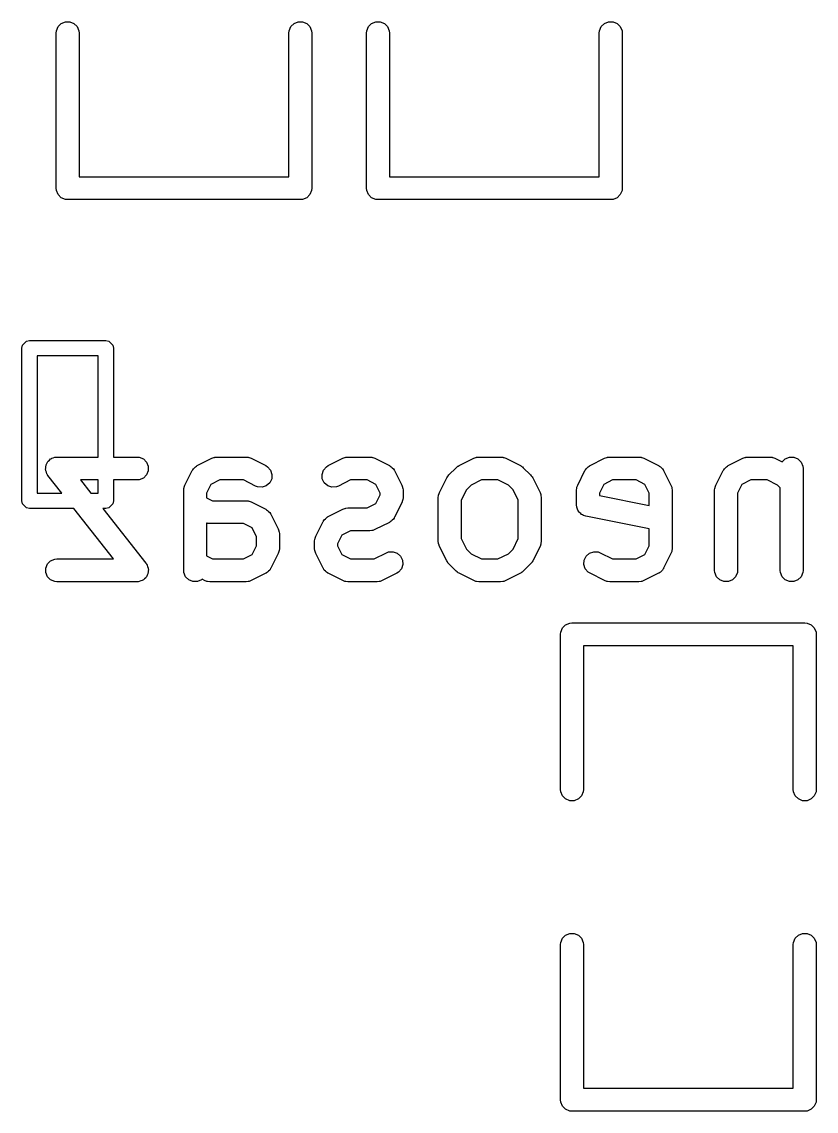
# Model space of a CAD drawing. Extents: x -2.1 to 1.75, y 0.25 to 2.72.
# Drawn here: x -1.2718 to -1.067, y 1.8395 to 2.1204 of the extents above; entities that cross this region are included whole.
import ezdxf

# ---------------------------------------------------------------- set-up
doc = ezdxf.new("R2010")
doc.units = 0
doc.header["$MEASUREMENT"] = 0
doc.layers.add('BLACK', color=7, linetype='CONTINUOUS')

msp = doc.modelspace()

# ---------------------------------------------------------------- linework, layer by layer
at = {"layer": 'BLACK', "linetype": 'CONTINUOUS'}
for p, q in [((-1.26295, 2.1175), (-1.2629, 2.11808)), ((-1.2629, 2.11808), (-1.26246, 2.11914)), ((-1.26246, 2.11914), (-1.26164, 2.11996)), ((-1.26164, 2.11996), (-1.26058, 2.1204)), ((-1.26058, 2.1204), (-1.25942, 2.1204)), ((-1.25942, 2.1204), (-1.25836, 2.11996)), ((-1.25836, 2.11996), (-1.25754, 2.11914)), ((-1.25754, 2.11914), (-1.2571, 2.11808)), ((-1.2571, 2.11808), (-1.25705, 2.1175)), ((-1.20295, 2.1175), (-1.2029, 2.11808)), ((-1.2029, 2.11808), (-1.20246, 2.11914)), ((-1.20246, 2.11914), (-1.20164, 2.11996)), ((-1.20164, 2.11996), (-1.20058, 2.1204)), ((-1.20058, 2.1204), (-1.19942, 2.1204)), ((-1.19942, 2.1204), (-1.19836, 2.11996)), ((-1.19836, 2.11996), (-1.19754, 2.11914)), ((-1.19754, 2.11914), (-1.1971, 2.11808)), ((-1.1971, 2.11808), (-1.19705, 2.1175)), ((-1.18295, 2.1175), (-1.1829, 2.11808)), ((-1.1829, 2.11808), (-1.18246, 2.11914)), ((-1.18246, 2.11914), (-1.18164, 2.11996)), ((-1.18164, 2.11996), (-1.18058, 2.1204)), ((-1.18058, 2.1204), (-1.17942, 2.1204)), ((-1.17942, 2.1204), (-1.17836, 2.11996)), ((-1.17836, 2.11996), (-1.17754, 2.11914)), ((-1.17754, 2.11914), (-1.1771, 2.11808)), ((-1.1771, 2.11808), (-1.17705, 2.1175)), ((-1.12295, 2.1175), (-1.1229, 2.11808)), ((-1.1229, 2.11808), (-1.12246, 2.11914)), ((-1.12246, 2.11914), (-1.12164, 2.11996)), ((-1.12164, 2.11996), (-1.12058, 2.1204)), ((-1.12058, 2.1204), (-1.11942, 2.1204)), ((-1.11942, 2.1204), (-1.11836, 2.11996)), ((-1.11836, 2.11996), (-1.11754, 2.11914)), ((-1.11754, 2.11914), (-1.1171, 2.11808)), ((-1.1171, 2.11808), (-1.11705, 2.1175)), ((-1.26295, 2.0775), (-1.26295, 2.1175)), ((-1.25705, 2.1175), (-1.25705, 2.08045)), ((-1.20295, 2.08045), (-1.20295, 2.1175)), ((-1.19705, 2.1175), (-1.19705, 2.0775)), ((-1.18295, 2.0775), (-1.18295, 2.1175)), ((-1.17705, 2.1175), (-1.17705, 2.08045)), ((-1.12295, 2.08045), (-1.12295, 2.1175)), ((-1.11705, 2.1175), (-1.11705, 2.0775)), ((-1.25705, 2.08045), (-1.20295, 2.08045)), ((-1.17705, 2.08045), (-1.12295, 2.08045)), ((-1.2629, 2.07692), (-1.26295, 2.0775)), ((-1.26246, 2.07586), (-1.2629, 2.07692)), ((-1.26164, 2.07504), (-1.26246, 2.07586)), ((-1.19754, 2.07586), (-1.19836, 2.07504)), ((-1.1971, 2.07692), (-1.19754, 2.07586)), ((-1.19705, 2.0775), (-1.1971, 2.07692)), ((-1.1829, 2.07692), (-1.18295, 2.0775)), ((-1.18246, 2.07586), (-1.1829, 2.07692)), ((-1.18164, 2.07504), (-1.18246, 2.07586)), ((-1.11754, 2.07586), (-1.11836, 2.07504)), ((-1.1171, 2.07692), (-1.11754, 2.07586)), ((-1.11705, 2.0775), (-1.1171, 2.07692)), ((-1.26058, 2.0746), (-1.26164, 2.07504)), ((-1.26, 2.07455), (-1.26058, 2.0746)), ((-1.2, 2.07455), (-1.26, 2.07455)), ((-1.19942, 2.0746), (-1.2, 2.07455)), ((-1.19836, 2.07504), (-1.19942, 2.0746)), ((-1.18058, 2.0746), (-1.18164, 2.07504)), ((-1.18, 2.07455), (-1.18058, 2.0746)), ((-1.12, 2.07455), (-1.18, 2.07455)), ((-1.11942, 2.0746), (-1.12, 2.07455)), ((-1.11836, 2.07504), (-1.11942, 2.0746)), ((-1.27181, 2.03628), (-1.27166, 2.03703)), ((-1.27181, 1.99691), (-1.27181, 2.03628)), ((-1.27166, 2.03703), (-1.2706, 2.0381)), ((-1.2706, 2.0381), (-1.26984, 2.03825)), ((-1.26984, 2.03825), (-1.25016, 2.03825)), ((-1.25016, 2.03825), (-1.2494, 2.0381)), ((-1.2494, 2.0381), (-1.24834, 2.03703)), ((-1.24834, 2.03703), (-1.24819, 2.03628)), ((-1.24819, 2.03628), (-1.24819, 2.00818)), ((-1.26787, 2.03431), (-1.26787, 1.99888)), ((-1.25213, 2.03431), (-1.26787, 2.03431)), ((-1.25213, 2.00818), (-1.25213, 2.03431)), ((-1.26369, 2.00797), (-1.26332, 2.00813)), ((-1.26332, 2.00813), (-1.26304, 2.00815)), ((-1.26304, 2.00815), (-1.26297, 2.00817)), ((-1.26297, 2.00817), (-1.26291, 2.00817)), ((-1.26291, 2.00817), (-1.26274, 2.00818)), ((-1.26274, 2.00818), (-1.25213, 2.00818)), ((-1.24819, 2.00818), (-1.24212, 2.00818)), ((-1.24212, 2.00818), (-1.24154, 2.00813)), ((-1.24154, 2.00813), (-1.24048, 2.00769)), ((-1.22282, 2.00787), (-1.22228, 2.00808)), ((-1.22228, 2.00808), (-1.22217, 2.00809)), ((-1.22217, 2.00809), (-1.22207, 2.00813)), ((-1.22207, 2.00813), (-1.2215, 2.00818)), ((-1.2215, 2.00818), (-1.214, 2.00818)), ((-1.214, 2.00818), (-1.21342, 2.00813)), ((-1.21342, 2.00813), (-1.21332, 2.00809)), ((-1.21332, 2.00809), (-1.21322, 2.00808)), ((-1.21322, 2.00808), (-1.21268, 2.00787)), ((-1.18907, 2.00787), (-1.18853, 2.00808)), ((-1.18853, 2.00808), (-1.18843, 2.00809)), ((-1.18843, 2.00809), (-1.18833, 2.00813)), ((-1.18833, 2.00813), (-1.18775, 2.00818)), ((-1.18775, 2.00818), (-1.18213, 2.00818)), ((-1.18213, 2.00818), (-1.18155, 2.00813)), ((-1.18155, 2.00813), (-1.18145, 2.00809)), ((-1.18145, 2.00809), (-1.18135, 2.00808)), ((-1.18135, 2.00808), (-1.18081, 2.00787)), ((-1.15533, 2.00787), (-1.15479, 2.00808)), ((-1.15479, 2.00808), (-1.15468, 2.00809)), ((-1.15468, 2.00809), (-1.15458, 2.00813)), ((-1.15458, 2.00813), (-1.15401, 2.00818)), ((-1.15401, 2.00818), (-1.14838, 2.00818)), ((-1.14838, 2.00818), (-1.14781, 2.00813)), ((-1.14781, 2.00813), (-1.14771, 2.00809)), ((-1.14771, 2.00809), (-1.1476, 2.00808)), ((-1.1476, 2.00808), (-1.14706, 2.00787)), ((-1.12158, 2.00787), (-1.12104, 2.00808)), ((-1.12104, 2.00808), (-1.12093, 2.00809)), ((-1.12093, 2.00809), (-1.12084, 2.00813)), ((-1.12084, 2.00813), (-1.12026, 2.00818)), ((-1.12026, 2.00818), (-1.11276, 2.00818)), ((-1.11276, 2.00818), (-1.11218, 2.00813)), ((-1.11218, 2.00813), (-1.11209, 2.00809)), ((-1.11209, 2.00809), (-1.11198, 2.00808)), ((-1.11198, 2.00808), (-1.11144, 2.00787)), ((-1.08596, 2.00787), (-1.08542, 2.00808)), ((-1.08542, 2.00808), (-1.08531, 2.00809)), ((-1.08531, 2.00809), (-1.08522, 2.00813)), ((-1.08522, 2.00813), (-1.08464, 2.00818)), ((-1.08464, 2.00818), (-1.07901, 2.00818)), ((-1.07901, 2.00818), (-1.07844, 2.00813)), ((-1.07844, 2.00813), (-1.07834, 2.00809)), ((-1.07834, 2.00809), (-1.07823, 2.00808)), ((-1.07823, 2.00808), (-1.07769, 2.00787)), ((-1.07503, 2.00769), (-1.07397, 2.00813)), ((-1.07397, 2.00813), (-1.07281, 2.00813)), ((-1.07281, 2.00813), (-1.07175, 2.00769)), ((-1.26569, 2.005), (-1.26564, 2.0054)), ((-1.26564, 2.00581), (-1.26557, 2.00597)), ((-1.26564, 2.0054), (-1.26564, 2.00581)), ((-1.26557, 2.00597), (-1.26555, 2.00615)), ((-1.26555, 2.00615), (-1.26535, 2.0065)), ((-1.26535, 2.0065), (-1.2652, 2.00687)), ((-1.2652, 2.00687), (-1.26507, 2.007)), ((-1.26507, 2.007), (-1.26498, 2.00715)), ((-1.26498, 2.00715), (-1.26467, 2.0074)), ((-1.26467, 2.0074), (-1.26438, 2.00769)), ((-1.26438, 2.00769), (-1.26422, 2.00775)), ((-1.26422, 2.00775), (-1.26408, 2.00786)), ((-1.26408, 2.00786), (-1.26369, 2.00797)), ((-1.24048, 2.00769), (-1.23966, 2.00687)), ((-1.23966, 2.00687), (-1.23922, 2.00581)), ((-1.23922, 2.00581), (-1.23922, 2.00465)), ((-1.22758, 2.00517), (-1.2273, 2.00541)), ((-1.2273, 2.00541), (-1.22706, 2.00569)), ((-1.22706, 2.00569), (-1.22677, 2.00587)), ((-1.22677, 2.00587), (-1.22671, 2.00592)), ((-1.22671, 2.00592), (-1.22666, 2.00594)), ((-1.22666, 2.00594), (-1.22657, 2.006)), ((-1.22657, 2.006), (-1.22282, 2.00787)), ((-1.21268, 2.00787), (-1.20893, 2.006)), ((-1.20893, 2.006), (-1.20844, 2.00569)), ((-1.20844, 2.00569), (-1.20768, 2.00482)), ((-1.19407, 2.00482), (-1.19331, 2.00569)), ((-1.19331, 2.00569), (-1.19282, 2.006)), ((-1.19282, 2.006), (-1.18907, 2.00787)), ((-1.18081, 2.00787), (-1.17706, 2.006)), ((-1.17706, 2.006), (-1.17696, 2.00594)), ((-1.17696, 2.00594), (-1.17692, 2.00592)), ((-1.17692, 2.00592), (-1.17686, 2.00587)), ((-1.17686, 2.00587), (-1.17657, 2.00569)), ((-1.17657, 2.00569), (-1.17632, 2.00541)), ((-1.17632, 2.00541), (-1.17604, 2.00517)), ((-1.16172, 2.00357), (-1.15984, 2.00544)), ((-1.15984, 2.00544), (-1.15962, 2.00563)), ((-1.15962, 2.00563), (-1.15957, 2.00569)), ((-1.15957, 2.00569), (-1.15948, 2.00574)), ((-1.15948, 2.00574), (-1.1594, 2.00581)), ((-1.1594, 2.00581), (-1.15932, 2.00584)), ((-1.15932, 2.00584), (-1.15908, 2.006)), ((-1.15908, 2.006), (-1.15533, 2.00787)), ((-1.14706, 2.00787), (-1.14331, 2.006)), ((-1.14331, 2.006), (-1.14306, 2.00584)), ((-1.14306, 2.00584), (-1.14299, 2.00581)), ((-1.14299, 2.00581), (-1.14291, 2.00574)), ((-1.14291, 2.00574), (-1.14282, 2.00569)), ((-1.14282, 2.00569), (-1.14277, 2.00563)), ((-1.14277, 2.00563), (-1.14254, 2.00544)), ((-1.14254, 2.00544), (-1.14067, 2.00357)), ((-1.12634, 2.00517), (-1.12606, 2.00541)), ((-1.12606, 2.00541), (-1.12582, 2.00569)), ((-1.12582, 2.00569), (-1.12553, 2.00587)), ((-1.12553, 2.00587), (-1.12547, 2.00592)), ((-1.12547, 2.00592), (-1.12543, 2.00594)), ((-1.12543, 2.00594), (-1.12533, 2.006)), ((-1.12533, 2.006), (-1.12158, 2.00787)), ((-1.11144, 2.00787), (-1.10769, 2.006)), ((-1.10769, 2.006), (-1.10759, 2.00594)), ((-1.10759, 2.00594), (-1.10755, 2.00592)), ((-1.10755, 2.00592), (-1.10749, 2.00587)), ((-1.10749, 2.00587), (-1.1072, 2.00569)), ((-1.1072, 2.00569), (-1.10696, 2.00541)), ((-1.10696, 2.00541), (-1.10668, 2.00517)), ((-1.09072, 2.00517), (-1.09044, 2.00541)), ((-1.09044, 2.00541), (-1.0902, 2.00569)), ((-1.0902, 2.00569), (-1.08991, 2.00587)), ((-1.08991, 2.00587), (-1.08985, 2.00592)), ((-1.08985, 2.00592), (-1.08981, 2.00594)), ((-1.08981, 2.00594), (-1.08971, 2.006)), ((-1.08971, 2.006), (-1.08596, 2.00787)), ((-1.07769, 2.00787), (-1.07579, 2.00692)), ((-1.07579, 2.00692), (-1.07503, 2.00769)), ((-1.07175, 2.00769), (-1.07094, 2.00687)), ((-1.07094, 2.00687), (-1.07049, 2.00581)), ((-1.07049, 2.00581), (-1.07044, 2.00523)), ((-1.26564, 2.00483), (-1.26569, 2.005)), ((-1.26564, 2.00465), (-1.26564, 2.00483)), ((-1.26548, 2.00428), (-1.26564, 2.00465)), ((-1.26537, 2.00389), (-1.26548, 2.00428)), ((-1.26523, 2.00366), (-1.26537, 2.00389)), ((-1.2652, 2.00359), (-1.26523, 2.00366)), ((-1.26515, 2.00355), (-1.2652, 2.00359)), ((-1.26506, 2.00341), (-1.26515, 2.00355)), ((-1.26151, 1.99888), (-1.26506, 2.00341)), ((-1.24048, 2.00278), (-1.24154, 2.00233)), ((-1.23966, 2.00359), (-1.24048, 2.00278)), ((-1.23922, 2.00465), (-1.23966, 2.00359)), ((-1.22976, 2.00093), (-1.22789, 2.00468)), ((-1.22789, 2.00468), (-1.22783, 2.00477)), ((-1.22783, 2.00477), (-1.22781, 2.00482)), ((-1.22781, 2.00482), (-1.22776, 2.00487)), ((-1.22776, 2.00487), (-1.22758, 2.00517)), ((-1.2074, 2.00258), (-1.20792, 2.00155)), ((-1.20768, 2.00482), (-1.20732, 2.00372)), ((-1.20732, 2.00372), (-1.2074, 2.00258)), ((-1.19443, 2.00372), (-1.19407, 2.00482)), ((-1.19435, 2.00258), (-1.19443, 2.00372)), ((-1.19383, 2.00155), (-1.19435, 2.00258)), ((-1.17604, 2.00517), (-1.17586, 2.00487)), ((-1.17586, 2.00487), (-1.17581, 2.00482)), ((-1.17581, 2.00482), (-1.1758, 2.00477)), ((-1.1758, 2.00477), (-1.17574, 2.00468)), ((-1.17574, 2.00468), (-1.17386, 2.00093)), ((-1.16415, 1.99905), (-1.16227, 2.0028)), ((-1.16227, 2.0028), (-1.16211, 2.00305)), ((-1.16211, 2.00305), (-1.16208, 2.00312)), ((-1.16208, 2.00312), (-1.16202, 2.0032)), ((-1.16202, 2.0032), (-1.16196, 2.00329)), ((-1.16196, 2.00329), (-1.1619, 2.00334)), ((-1.1619, 2.00334), (-1.16172, 2.00357)), ((-1.14067, 2.00357), (-1.14048, 2.00334)), ((-1.14048, 2.00334), (-1.14042, 2.00329)), ((-1.14042, 2.00329), (-1.14037, 2.0032)), ((-1.14037, 2.0032), (-1.1403, 2.00312)), ((-1.1403, 2.00312), (-1.14027, 2.00305)), ((-1.14027, 2.00305), (-1.14012, 2.0028)), ((-1.14012, 2.0028), (-1.13824, 1.99905)), ((-1.12852, 2.00093), (-1.12665, 2.00468)), ((-1.12665, 2.00468), (-1.12659, 2.00477)), ((-1.12659, 2.00477), (-1.12657, 2.00482)), ((-1.12657, 2.00482), (-1.12653, 2.00487)), ((-1.12653, 2.00487), (-1.12634, 2.00517)), ((-1.10668, 2.00517), (-1.10649, 2.00487)), ((-1.10649, 2.00487), (-1.10645, 2.00482)), ((-1.10645, 2.00482), (-1.10643, 2.00477)), ((-1.10643, 2.00477), (-1.10637, 2.00468)), ((-1.10637, 2.00468), (-1.1045, 2.00093)), ((-1.0929, 2.00093), (-1.09103, 2.00468)), ((-1.09103, 2.00468), (-1.09097, 2.00477)), ((-1.09097, 2.00477), (-1.09095, 2.00482)), ((-1.09095, 2.00482), (-1.0909, 2.00487)), ((-1.0909, 2.00487), (-1.09072, 2.00517)), ((-1.07044, 2.00523), (-1.07044, 1.97898)), ((-1.25667, 2.00228), (-1.254, 1.99888)), ((-1.25213, 2.00228), (-1.25667, 2.00228)), ((-1.25213, 1.99888), (-1.25213, 2.00228)), ((-1.24212, 2.00228), (-1.24819, 2.00228)), ((-1.24819, 2.00228), (-1.24819, 1.99691)), ((-1.24154, 2.00233), (-1.24212, 2.00228)), ((-1.23007, 1.99961), (-1.23002, 2.00018)), ((-1.23002, 2.00018), (-1.22998, 2.00028)), ((-1.22998, 2.00028), (-1.22997, 2.00039)), ((-1.22997, 2.00039), (-1.22976, 2.00093)), ((-1.22305, 2.00115), (-1.22417, 1.99891)), ((-1.2208, 2.00228), (-1.22305, 2.00115)), ((-1.2147, 2.00228), (-1.2208, 2.00228)), ((-1.21157, 2.00071), (-1.2147, 2.00228)), ((-1.21103, 2.00051), (-1.21157, 2.00071)), ((-1.20988, 2.00043), (-1.21103, 2.00051)), ((-1.20879, 2.00079), (-1.20988, 2.00043)), ((-1.20792, 2.00155), (-1.20879, 2.00079)), ((-1.19296, 2.00079), (-1.19383, 2.00155)), ((-1.19187, 2.00043), (-1.19296, 2.00079)), ((-1.19072, 2.00051), (-1.19187, 2.00043)), ((-1.19018, 2.00071), (-1.19072, 2.00051)), ((-1.18705, 2.00228), (-1.19018, 2.00071)), ((-1.18282, 2.00228), (-1.18705, 2.00228)), ((-1.18058, 2.00115), (-1.18282, 2.00228)), ((-1.17946, 1.99891), (-1.18058, 2.00115)), ((-1.17386, 2.00093), (-1.17365, 2.00039)), ((-1.17365, 2.00039), (-1.17365, 2.00028)), ((-1.17365, 2.00028), (-1.17361, 2.00018)), ((-1.17361, 2.00018), (-1.17355, 1.99961)), ((-1.1572, 1.99973), (-1.15855, 1.99703)), ((-1.15601, 2.00093), (-1.1572, 1.99973)), ((-1.15331, 2.00228), (-1.15601, 2.00093)), ((-1.14908, 2.00228), (-1.15331, 2.00228)), ((-1.14638, 2.00093), (-1.14908, 2.00228)), ((-1.14518, 1.99973), (-1.14638, 2.00093)), ((-1.14383, 1.99703), (-1.14518, 1.99973)), ((-1.12884, 1.99961), (-1.12878, 2.00018)), ((-1.12878, 2.00018), (-1.12874, 2.00028)), ((-1.12874, 2.00028), (-1.12873, 2.00039)), ((-1.12873, 2.00039), (-1.12852, 2.00093)), ((-1.12181, 2.00115), (-1.12293, 1.99891)), ((-1.11956, 2.00228), (-1.12181, 2.00115)), ((-1.11346, 2.00228), (-1.11956, 2.00228)), ((-1.11121, 2.00115), (-1.11346, 2.00228)), ((-1.11009, 1.99891), (-1.11121, 2.00115)), ((-1.1045, 2.00093), (-1.10429, 2.00039)), ((-1.10429, 2.00039), (-1.10428, 2.00028)), ((-1.10428, 2.00028), (-1.10424, 2.00018)), ((-1.10424, 2.00018), (-1.10418, 1.99961)), ((-1.09322, 1.99961), (-1.09316, 2.00018)), ((-1.09316, 2.00018), (-1.09312, 2.00028)), ((-1.09312, 2.00028), (-1.09311, 2.00039)), ((-1.09311, 2.00039), (-1.0929, 2.00093)), ((-1.08619, 2.00115), (-1.08731, 1.99891)), ((-1.08394, 2.00228), (-1.08619, 2.00115)), ((-1.07971, 2.00228), (-1.08394, 2.00228)), ((-1.07701, 2.00093), (-1.07971, 2.00228)), ((-1.07634, 2.00026), (-1.07701, 2.00093)), ((-1.07634, 1.97898), (-1.07634, 2.00026)), ((-1.27166, 1.99616), (-1.27181, 1.99691)), ((-1.26787, 1.99888), (-1.26151, 1.99888)), ((-1.254, 1.99888), (-1.25213, 1.99888)), ((-1.24819, 1.99691), (-1.24834, 1.99616)), ((-1.23007, 1.97898), (-1.23007, 1.99961)), ((-1.22417, 1.99891), (-1.22417, 1.99768)), ((-1.22417, 1.99768), (-1.22267, 1.99693)), ((-1.22267, 1.99693), (-1.214, 1.99693)), ((-1.214, 1.99693), (-1.21342, 1.99688)), ((-1.21342, 1.99688), (-1.21332, 1.99684)), ((-1.21332, 1.99684), (-1.21322, 1.99683)), ((-1.18058, 1.99618), (-1.17946, 1.99843)), ((-1.17946, 1.99843), (-1.17946, 1.99891)), ((-1.17365, 1.99695), (-1.17386, 1.99641)), ((-1.17361, 1.99716), (-1.17365, 1.99706)), ((-1.17365, 1.99706), (-1.17365, 1.99695)), ((-1.17355, 1.99773), (-1.17361, 1.99716)), ((-1.17355, 1.99961), (-1.17355, 1.99773)), ((-1.16446, 1.99773), (-1.1644, 1.99831)), ((-1.16446, 1.98648), (-1.16446, 1.99773)), ((-1.1644, 1.99831), (-1.16436, 1.99841)), ((-1.16436, 1.99841), (-1.16435, 1.99851)), ((-1.16435, 1.99851), (-1.16415, 1.99905)), ((-1.15855, 1.99703), (-1.15855, 1.98718)), ((-1.14383, 1.98718), (-1.14383, 1.99703)), ((-1.13824, 1.99905), (-1.13803, 1.99851)), ((-1.13803, 1.99851), (-1.13803, 1.99841)), ((-1.13803, 1.99841), (-1.13799, 1.99831)), ((-1.13799, 1.99831), (-1.13793, 1.99773)), ((-1.13793, 1.99773), (-1.13793, 1.98648)), ((-1.12884, 1.99586), (-1.12884, 1.99961)), ((-1.12293, 1.99891), (-1.12293, 1.99828)), ((-1.12293, 1.99828), (-1.11009, 1.99571)), ((-1.11009, 1.99571), (-1.11009, 1.99891)), ((-1.10418, 1.99961), (-1.10418, 1.98461)), ((-1.09322, 1.97898), (-1.09322, 1.99961)), ((-1.08731, 1.99891), (-1.08731, 1.97898)), ((-1.2706, 1.99509), (-1.27166, 1.99616)), ((-1.26984, 1.99494), (-1.2706, 1.99509)), ((-1.25841, 1.99494), (-1.26984, 1.99494)), ((-1.24819, 1.98194), (-1.25841, 1.99494)), ((-1.25016, 1.99494), (-1.2509, 1.99494)), ((-1.2509, 1.99494), (-1.2398, 1.98081)), ((-1.2494, 1.99509), (-1.25016, 1.99494)), ((-1.24834, 1.99616), (-1.2494, 1.99509)), ((-1.21322, 1.99683), (-1.21268, 1.99662)), ((-1.21268, 1.99662), (-1.20893, 1.99475)), ((-1.20893, 1.99475), (-1.20883, 1.99469)), ((-1.20883, 1.99469), (-1.20879, 1.99467)), ((-1.20879, 1.99467), (-1.20873, 1.99462)), ((-1.20873, 1.99462), (-1.20844, 1.99444)), ((-1.20844, 1.99444), (-1.2082, 1.99416)), ((-1.2082, 1.99416), (-1.20792, 1.99392)), ((-1.19282, 1.99287), (-1.18907, 1.99475)), ((-1.18907, 1.99475), (-1.18853, 1.99495)), ((-1.18853, 1.99495), (-1.18843, 1.99496)), ((-1.18843, 1.99496), (-1.18833, 1.995)), ((-1.18833, 1.995), (-1.18775, 1.99506)), ((-1.18775, 1.99506), (-1.18282, 1.99506)), ((-1.18282, 1.99506), (-1.18058, 1.99618)), ((-1.17386, 1.99641), (-1.17574, 1.99266)), ((-1.12878, 1.99528), (-1.12884, 1.99586)), ((-1.12867, 1.99501), (-1.12878, 1.99528)), ((-1.12861, 1.99473), (-1.12867, 1.99501)), ((-1.12845, 1.99449), (-1.12861, 1.99473)), ((-1.12834, 1.99422), (-1.12845, 1.99449)), ((-1.12813, 1.99401), (-1.12834, 1.99422)), ((-1.20792, 1.99392), (-1.20773, 1.99363)), ((-1.20773, 1.99363), (-1.20768, 1.99357)), ((-1.20768, 1.99357), (-1.20767, 1.99352)), ((-1.20767, 1.99352), (-1.20761, 1.99343)), ((-1.20761, 1.99343), (-1.20573, 1.98968)), ((-1.19602, 1.9878), (-1.19414, 1.99155)), ((-1.19414, 1.99155), (-1.19408, 1.99165)), ((-1.19408, 1.99165), (-1.19407, 1.99169)), ((-1.19407, 1.99169), (-1.19402, 1.99175)), ((-1.19402, 1.99175), (-1.19383, 1.99204)), ((-1.19383, 1.99204), (-1.19355, 1.99229)), ((-1.19355, 1.99229), (-1.19331, 1.99256)), ((-1.19331, 1.99256), (-1.19302, 1.99275)), ((-1.19302, 1.99275), (-1.19296, 1.9928)), ((-1.19296, 1.9928), (-1.19292, 1.99281)), ((-1.19292, 1.99281), (-1.19282, 1.99287)), ((-1.17706, 1.99134), (-1.18081, 1.98947)), ((-1.17696, 1.9914), (-1.17706, 1.99134)), ((-1.17692, 1.99142), (-1.17696, 1.9914)), ((-1.17686, 1.99147), (-1.17692, 1.99142)), ((-1.17657, 1.99165), (-1.17686, 1.99147)), ((-1.17632, 1.99193), (-1.17657, 1.99165)), ((-1.17604, 1.99217), (-1.17632, 1.99193)), ((-1.17586, 1.99246), (-1.17604, 1.99217)), ((-1.17581, 1.99252), (-1.17586, 1.99246)), ((-1.1758, 1.99256), (-1.17581, 1.99252)), ((-1.17574, 1.99266), (-1.1758, 1.99256)), ((-1.12797, 1.99377), (-1.12813, 1.99401)), ((-1.12773, 1.99361), (-1.12797, 1.99377)), ((-1.12752, 1.9934), (-1.12773, 1.99361)), ((-1.12726, 1.99329), (-1.12752, 1.9934)), ((-1.12702, 1.99313), (-1.12726, 1.99329)), ((-1.12646, 1.99296), (-1.12702, 1.99313)), ((-1.11009, 1.98969), (-1.12646, 1.99296)), ((-1.22415, 1.99113), (-1.22417, 1.99114)), ((-1.22417, 1.99114), (-1.22417, 1.98268)), ((-1.22405, 1.99113), (-1.22415, 1.99113)), ((-1.22395, 1.99109), (-1.22405, 1.99113)), ((-1.22337, 1.99103), (-1.22395, 1.99109)), ((-1.2147, 1.99103), (-1.22337, 1.99103)), ((-1.21245, 1.98991), (-1.2147, 1.99103)), ((-1.21133, 1.98766), (-1.21245, 1.98991)), ((-1.20573, 1.98968), (-1.20553, 1.98914)), ((-1.20553, 1.98914), (-1.20552, 1.98903)), ((-1.20552, 1.98903), (-1.20548, 1.98893)), ((-1.20548, 1.98893), (-1.20542, 1.98836)), ((-1.18705, 1.98915), (-1.1893, 1.98803)), ((-1.18213, 1.98915), (-1.18705, 1.98915)), ((-1.18155, 1.98921), (-1.18213, 1.98915)), ((-1.18145, 1.98925), (-1.18155, 1.98921)), ((-1.18135, 1.98926), (-1.18145, 1.98925)), ((-1.18081, 1.98947), (-1.18135, 1.98926)), ((-1.11009, 1.9853), (-1.11009, 1.98969)), ((-1.21133, 1.9853), (-1.21133, 1.98766)), ((-1.20542, 1.98836), (-1.20542, 1.98461)), ((-1.19633, 1.98648), (-1.19627, 1.98706)), ((-1.19633, 1.98461), (-1.19633, 1.98648)), ((-1.19627, 1.98706), (-1.19623, 1.98716)), ((-1.19623, 1.98716), (-1.19622, 1.98726)), ((-1.19622, 1.98726), (-1.19602, 1.9878)), ((-1.1893, 1.98803), (-1.19042, 1.98579)), ((-1.19042, 1.98579), (-1.19042, 1.9853)), ((-1.1644, 1.98591), (-1.16446, 1.98648)), ((-1.16436, 1.98581), (-1.1644, 1.98591)), ((-1.16435, 1.9857), (-1.16436, 1.98581)), ((-1.16415, 1.98516), (-1.16435, 1.9857)), ((-1.15855, 1.98718), (-1.1572, 1.98448)), ((-1.14518, 1.98448), (-1.14383, 1.98718)), ((-1.13803, 1.9857), (-1.13824, 1.98516)), ((-1.13799, 1.98591), (-1.13803, 1.98581)), ((-1.13803, 1.98581), (-1.13803, 1.9857)), ((-1.13793, 1.98648), (-1.13799, 1.98591)), ((-1.2147, 1.98194), (-1.21245, 1.98306)), ((-1.21245, 1.98306), (-1.21133, 1.9853)), ((-1.20573, 1.98329), (-1.20761, 1.97954)), ((-1.20553, 1.98383), (-1.20573, 1.98329)), ((-1.20552, 1.98393), (-1.20553, 1.98383)), ((-1.20548, 1.98403), (-1.20552, 1.98393)), ((-1.20542, 1.98461), (-1.20548, 1.98403)), ((-1.19627, 1.98403), (-1.19633, 1.98461)), ((-1.19623, 1.98393), (-1.19627, 1.98403)), ((-1.19622, 1.98383), (-1.19623, 1.98393)), ((-1.19602, 1.98329), (-1.19622, 1.98383)), ((-1.19414, 1.97954), (-1.19602, 1.98329)), ((-1.19042, 1.9853), (-1.1893, 1.98306)), ((-1.1893, 1.98306), (-1.18705, 1.98194)), ((-1.18095, 1.98194), (-1.17782, 1.9835)), ((-1.17782, 1.9835), (-1.17728, 1.98371)), ((-1.17728, 1.98371), (-1.17613, 1.98379)), ((-1.17613, 1.98379), (-1.17504, 1.98342)), ((-1.17504, 1.98342), (-1.17417, 1.98267)), ((-1.16227, 1.98141), (-1.16415, 1.98516)), ((-1.1572, 1.98448), (-1.15601, 1.98328)), ((-1.15601, 1.98328), (-1.15331, 1.98194)), ((-1.14908, 1.98194), (-1.14638, 1.98328)), ((-1.14638, 1.98328), (-1.14518, 1.98448)), ((-1.13824, 1.98516), (-1.14012, 1.98141)), ((-1.12634, 1.98267), (-1.12547, 1.98342)), ((-1.12547, 1.98342), (-1.12438, 1.98379)), ((-1.12438, 1.98379), (-1.12323, 1.98371)), ((-1.12323, 1.98371), (-1.12269, 1.9835)), ((-1.12269, 1.9835), (-1.11956, 1.98194)), ((-1.11346, 1.98194), (-1.11121, 1.98306)), ((-1.11121, 1.98306), (-1.11009, 1.9853)), ((-1.1045, 1.98329), (-1.10637, 1.97954)), ((-1.10429, 1.98383), (-1.1045, 1.98329)), ((-1.10428, 1.98393), (-1.10429, 1.98383)), ((-1.10424, 1.98403), (-1.10428, 1.98393)), ((-1.10418, 1.98461), (-1.10424, 1.98403)), ((-1.26564, 1.97956), (-1.2652, 1.98062)), ((-1.2652, 1.98062), (-1.26438, 1.98144)), ((-1.26438, 1.98144), (-1.26332, 1.98188)), ((-1.26332, 1.98188), (-1.26274, 1.98194)), ((-1.26274, 1.98194), (-1.24819, 1.98194)), ((-1.2398, 1.98081), (-1.23971, 1.98067)), ((-1.23971, 1.98067), (-1.23966, 1.98062)), ((-1.23966, 1.98062), (-1.23963, 1.98055)), ((-1.23963, 1.98055), (-1.23949, 1.98032)), ((-1.23949, 1.98032), (-1.23938, 1.97993)), ((-1.22417, 1.98268), (-1.22267, 1.98194)), ((-1.22267, 1.98194), (-1.2147, 1.98194)), ((-1.18705, 1.98194), (-1.18095, 1.98194)), ((-1.17417, 1.98267), (-1.17365, 1.98164)), ((-1.17357, 1.98049), (-1.17394, 1.9794)), ((-1.17365, 1.98164), (-1.17357, 1.98049)), ((-1.16211, 1.98116), (-1.16227, 1.98141)), ((-1.16208, 1.98109), (-1.16211, 1.98116)), ((-1.16202, 1.98101), (-1.16208, 1.98109)), ((-1.16196, 1.98092), (-1.16202, 1.98101)), ((-1.1619, 1.98087), (-1.16196, 1.98092)), ((-1.16172, 1.98065), (-1.1619, 1.98087)), ((-1.15984, 1.97877), (-1.16172, 1.98065)), ((-1.15331, 1.98194), (-1.14908, 1.98194)), ((-1.14067, 1.98065), (-1.14254, 1.97877)), ((-1.14048, 1.98087), (-1.14067, 1.98065)), ((-1.14042, 1.98092), (-1.14048, 1.98087)), ((-1.14037, 1.98101), (-1.14042, 1.98092)), ((-1.1403, 1.98109), (-1.14037, 1.98101)), ((-1.14027, 1.98116), (-1.1403, 1.98109)), ((-1.14012, 1.98141), (-1.14027, 1.98116)), ((-1.12694, 1.98049), (-1.12686, 1.98164)), ((-1.12657, 1.9794), (-1.12694, 1.98049)), ((-1.12686, 1.98164), (-1.12634, 1.98267)), ((-1.11956, 1.98194), (-1.11346, 1.98194)), ((-1.26564, 1.97841), (-1.26564, 1.97956)), ((-1.2652, 1.97734), (-1.26564, 1.97841)), ((-1.26438, 1.97653), (-1.2652, 1.97734)), ((-1.23979, 1.97722), (-1.23988, 1.97706)), ((-1.23966, 1.97734), (-1.23979, 1.97722)), ((-1.23951, 1.97772), (-1.23966, 1.97734)), ((-1.23931, 1.97807), (-1.23951, 1.97772)), ((-1.23938, 1.97993), (-1.23922, 1.97956)), ((-1.23929, 1.97824), (-1.23931, 1.97807)), ((-1.23922, 1.97841), (-1.23929, 1.97824)), ((-1.23922, 1.97956), (-1.23922, 1.97938)), ((-1.23922, 1.97938), (-1.23918, 1.97921)), ((-1.23918, 1.97921), (-1.23922, 1.97881)), ((-1.23922, 1.97881), (-1.23922, 1.97841)), ((-1.23002, 1.97841), (-1.23007, 1.97898)), ((-1.22958, 1.97734), (-1.23002, 1.97841)), ((-1.22876, 1.97653), (-1.22958, 1.97734)), ((-1.20893, 1.97822), (-1.21268, 1.97634)), ((-1.20883, 1.97828), (-1.20893, 1.97822)), ((-1.20879, 1.97829), (-1.20883, 1.97828)), ((-1.20873, 1.97834), (-1.20879, 1.97829)), ((-1.20844, 1.97853), (-1.20873, 1.97834)), ((-1.2082, 1.97881), (-1.20844, 1.97853)), ((-1.20792, 1.97905), (-1.2082, 1.97881)), ((-1.20773, 1.97934), (-1.20792, 1.97905)), ((-1.20768, 1.9794), (-1.20773, 1.97934)), ((-1.20767, 1.97944), (-1.20768, 1.9794)), ((-1.20761, 1.97954), (-1.20767, 1.97944)), ((-1.19408, 1.97944), (-1.19414, 1.97954)), ((-1.19407, 1.9794), (-1.19408, 1.97944)), ((-1.19402, 1.97934), (-1.19407, 1.9794)), ((-1.19383, 1.97905), (-1.19402, 1.97934)), ((-1.19355, 1.97881), (-1.19383, 1.97905)), ((-1.19331, 1.97853), (-1.19355, 1.97881)), ((-1.19302, 1.97834), (-1.19331, 1.97853)), ((-1.19296, 1.97829), (-1.19302, 1.97834)), ((-1.19292, 1.97828), (-1.19296, 1.97829)), ((-1.19282, 1.97822), (-1.19292, 1.97828)), ((-1.18907, 1.97634), (-1.19282, 1.97822)), ((-1.17518, 1.97822), (-1.17893, 1.97634)), ((-1.17469, 1.97853), (-1.17518, 1.97822)), ((-1.17394, 1.9794), (-1.17469, 1.97853)), ((-1.15962, 1.97858), (-1.15984, 1.97877)), ((-1.15957, 1.97853), (-1.15962, 1.97858)), ((-1.15948, 1.97847), (-1.15957, 1.97853)), ((-1.1594, 1.9784), (-1.15948, 1.97847)), ((-1.15932, 1.97837), (-1.1594, 1.9784)), ((-1.15908, 1.97822), (-1.15932, 1.97837)), ((-1.15533, 1.97634), (-1.15908, 1.97822)), ((-1.14331, 1.97822), (-1.14706, 1.97634)), ((-1.14306, 1.97837), (-1.14331, 1.97822)), ((-1.14299, 1.9784), (-1.14306, 1.97837)), ((-1.14291, 1.97847), (-1.14299, 1.9784)), ((-1.14282, 1.97853), (-1.14291, 1.97847)), ((-1.14277, 1.97858), (-1.14282, 1.97853)), ((-1.14254, 1.97877), (-1.14277, 1.97858)), ((-1.12582, 1.97853), (-1.12657, 1.9794)), ((-1.12533, 1.97822), (-1.12582, 1.97853)), ((-1.12158, 1.97634), (-1.12533, 1.97822)), ((-1.10769, 1.97822), (-1.11144, 1.97634)), ((-1.10759, 1.97828), (-1.10769, 1.97822)), ((-1.10755, 1.97829), (-1.10759, 1.97828)), ((-1.10749, 1.97834), (-1.10755, 1.97829)), ((-1.1072, 1.97853), (-1.10749, 1.97834)), ((-1.10696, 1.97881), (-1.1072, 1.97853)), ((-1.10668, 1.97905), (-1.10696, 1.97881)), ((-1.10649, 1.97934), (-1.10668, 1.97905)), ((-1.10645, 1.9794), (-1.10649, 1.97934)), ((-1.10643, 1.97944), (-1.10645, 1.9794)), ((-1.10637, 1.97954), (-1.10643, 1.97944)), ((-1.09316, 1.97841), (-1.09322, 1.97898)), ((-1.09272, 1.97734), (-1.09316, 1.97841)), ((-1.0919, 1.97653), (-1.09272, 1.97734)), ((-1.08781, 1.97734), (-1.08862, 1.97653)), ((-1.08737, 1.97841), (-1.08781, 1.97734)), ((-1.08731, 1.97898), (-1.08737, 1.97841)), ((-1.07629, 1.97841), (-1.07634, 1.97898)), ((-1.07585, 1.97734), (-1.07629, 1.97841)), ((-1.07503, 1.97653), (-1.07585, 1.97734)), ((-1.07094, 1.97734), (-1.07175, 1.97653)), ((-1.07049, 1.97841), (-1.07094, 1.97734)), ((-1.07044, 1.97898), (-1.07049, 1.97841)), ((-1.26332, 1.97609), (-1.26438, 1.97653)), ((-1.26274, 1.97603), (-1.26332, 1.97609)), ((-1.24212, 1.97603), (-1.26274, 1.97603)), ((-1.24195, 1.97605), (-1.24212, 1.97603)), ((-1.24189, 1.97604), (-1.24195, 1.97605)), ((-1.24182, 1.97606), (-1.24189, 1.97604)), ((-1.24154, 1.97609), (-1.24182, 1.97606)), ((-1.24117, 1.97624), (-1.24154, 1.97609)), ((-1.24078, 1.97635), (-1.24117, 1.97624)), ((-1.24064, 1.97646), (-1.24078, 1.97635)), ((-1.24048, 1.97653), (-1.24064, 1.97646)), ((-1.24019, 1.97681), (-1.24048, 1.97653)), ((-1.23988, 1.97706), (-1.24019, 1.97681)), ((-1.2277, 1.97609), (-1.22876, 1.97653)), ((-1.22655, 1.97609), (-1.2277, 1.97609)), ((-1.22548, 1.97653), (-1.22655, 1.97609)), ((-1.22534, 1.97667), (-1.22548, 1.97653)), ((-1.22469, 1.97634), (-1.22534, 1.97667)), ((-1.22415, 1.97614), (-1.22469, 1.97634)), ((-1.22405, 1.97613), (-1.22415, 1.97614)), ((-1.22395, 1.97609), (-1.22405, 1.97613)), ((-1.22337, 1.97603), (-1.22395, 1.97609)), ((-1.214, 1.97603), (-1.22337, 1.97603)), ((-1.21342, 1.97609), (-1.214, 1.97603)), ((-1.21332, 1.97613), (-1.21342, 1.97609)), ((-1.21322, 1.97614), (-1.21332, 1.97613)), ((-1.21268, 1.97634), (-1.21322, 1.97614)), ((-1.18853, 1.97614), (-1.18907, 1.97634)), ((-1.18843, 1.97613), (-1.18853, 1.97614)), ((-1.18833, 1.97609), (-1.18843, 1.97613)), ((-1.18775, 1.97603), (-1.18833, 1.97609)), ((-1.18025, 1.97603), (-1.18775, 1.97603)), ((-1.17968, 1.97609), (-1.18025, 1.97603)), ((-1.17958, 1.97613), (-1.17968, 1.97609)), ((-1.17947, 1.97614), (-1.17958, 1.97613)), ((-1.17893, 1.97634), (-1.17947, 1.97614)), ((-1.15479, 1.97614), (-1.15533, 1.97634)), ((-1.15468, 1.97613), (-1.15479, 1.97614)), ((-1.15458, 1.97609), (-1.15468, 1.97613)), ((-1.15401, 1.97603), (-1.15458, 1.97609)), ((-1.14838, 1.97603), (-1.15401, 1.97603)), ((-1.14781, 1.97609), (-1.14838, 1.97603)), ((-1.14771, 1.97613), (-1.14781, 1.97609)), ((-1.1476, 1.97614), (-1.14771, 1.97613)), ((-1.14706, 1.97634), (-1.1476, 1.97614)), ((-1.12104, 1.97614), (-1.12158, 1.97634)), ((-1.12093, 1.97613), (-1.12104, 1.97614)), ((-1.12084, 1.97609), (-1.12093, 1.97613)), ((-1.12026, 1.97603), (-1.12084, 1.97609)), ((-1.11276, 1.97603), (-1.12026, 1.97603)), ((-1.11218, 1.97609), (-1.11276, 1.97603)), ((-1.11209, 1.97613), (-1.11218, 1.97609)), ((-1.11198, 1.97614), (-1.11209, 1.97613)), ((-1.11144, 1.97634), (-1.11198, 1.97614)), ((-1.09084, 1.97609), (-1.0919, 1.97653)), ((-1.08969, 1.97609), (-1.09084, 1.97609)), ((-1.08862, 1.97653), (-1.08969, 1.97609)), ((-1.07397, 1.97609), (-1.07503, 1.97653)), ((-1.07281, 1.97609), (-1.07397, 1.97609)), ((-1.07175, 1.97653), (-1.07281, 1.97609)), ((-1.1329, 1.96308), (-1.13246, 1.96414)), ((-1.13246, 1.96414), (-1.13164, 1.96496)), ((-1.13164, 1.96496), (-1.13058, 1.9654)), ((-1.13058, 1.9654), (-1.13, 1.96545)), ((-1.13, 1.96545), (-1.07, 1.96545)), ((-1.07, 1.96545), (-1.06942, 1.9654)), ((-1.06942, 1.9654), (-1.06836, 1.96496)), ((-1.06836, 1.96496), (-1.06754, 1.96414)), ((-1.06754, 1.96414), (-1.0671, 1.96308)), ((-1.13295, 1.9625), (-1.1329, 1.96308)), ((-1.13295, 1.9225), (-1.13295, 1.9625)), ((-1.0671, 1.96308), (-1.06705, 1.9625)), ((-1.06705, 1.9625), (-1.06705, 1.9225)), ((-1.07295, 1.95955), (-1.12705, 1.95955)), ((-1.12705, 1.95955), (-1.12705, 1.9225)), ((-1.07295, 1.9225), (-1.07295, 1.95955)), ((-1.1329, 1.92192), (-1.13295, 1.9225)), ((-1.13246, 1.92086), (-1.1329, 1.92192)), ((-1.1271, 1.92192), (-1.12754, 1.92086)), ((-1.12705, 1.9225), (-1.1271, 1.92192)), ((-1.0729, 1.92192), (-1.07295, 1.9225)), ((-1.07246, 1.92086), (-1.0729, 1.92192)), ((-1.0671, 1.92192), (-1.06754, 1.92086)), ((-1.06705, 1.9225), (-1.0671, 1.92192)), ((-1.13164, 1.92004), (-1.13246, 1.92086)), ((-1.13058, 1.9196), (-1.13164, 1.92004)), ((-1.12942, 1.9196), (-1.13058, 1.9196)), ((-1.12836, 1.92004), (-1.12942, 1.9196)), ((-1.12754, 1.92086), (-1.12836, 1.92004)), ((-1.07164, 1.92004), (-1.07246, 1.92086)), ((-1.07058, 1.9196), (-1.07164, 1.92004)), ((-1.06942, 1.9196), (-1.07058, 1.9196)), ((-1.06836, 1.92004), (-1.06942, 1.9196)), ((-1.06754, 1.92086), (-1.06836, 1.92004)), ((-1.13246, 1.88414), (-1.13164, 1.88496)), ((-1.13164, 1.88496), (-1.13058, 1.8854)), ((-1.13058, 1.8854), (-1.12942, 1.8854)), ((-1.12942, 1.8854), (-1.12836, 1.88496)), ((-1.12836, 1.88496), (-1.12754, 1.88414)), ((-1.07246, 1.88414), (-1.07164, 1.88496)), ((-1.07164, 1.88496), (-1.07058, 1.8854)), ((-1.07058, 1.8854), (-1.06942, 1.8854)), ((-1.06942, 1.8854), (-1.06836, 1.88496)), ((-1.06836, 1.88496), (-1.06754, 1.88414)), ((-1.13295, 1.8825), (-1.1329, 1.88308)), ((-1.13295, 1.8425), (-1.13295, 1.8825)), ((-1.1329, 1.88308), (-1.13246, 1.88414)), ((-1.12754, 1.88414), (-1.1271, 1.88308)), ((-1.1271, 1.88308), (-1.12705, 1.8825)), ((-1.12705, 1.8825), (-1.12705, 1.84545)), ((-1.07295, 1.8825), (-1.0729, 1.88308)), ((-1.07295, 1.84545), (-1.07295, 1.8825)), ((-1.0729, 1.88308), (-1.07246, 1.88414)), ((-1.06754, 1.88414), (-1.0671, 1.88308)), ((-1.0671, 1.88308), (-1.06705, 1.8825)), ((-1.06705, 1.8825), (-1.06705, 1.8425)), ((-1.12705, 1.84545), (-1.07295, 1.84545)), ((-1.1329, 1.84192), (-1.13295, 1.8425)), ((-1.06705, 1.8425), (-1.0671, 1.84192)), ((-1.13246, 1.84086), (-1.1329, 1.84192)), ((-1.13164, 1.84004), (-1.13246, 1.84086)), ((-1.13058, 1.8396), (-1.13164, 1.84004)), ((-1.13, 1.83955), (-1.13058, 1.8396)), ((-1.06942, 1.8396), (-1.07, 1.83955)), ((-1.06836, 1.84004), (-1.06942, 1.8396)), ((-1.06754, 1.84086), (-1.06836, 1.84004)), ((-1.0671, 1.84192), (-1.06754, 1.84086)), ((-1.07, 1.83955), (-1.13, 1.83955))]:
    msp.add_line(p, q, dxfattribs=at)

doc.saveas('drawing.dxf')
